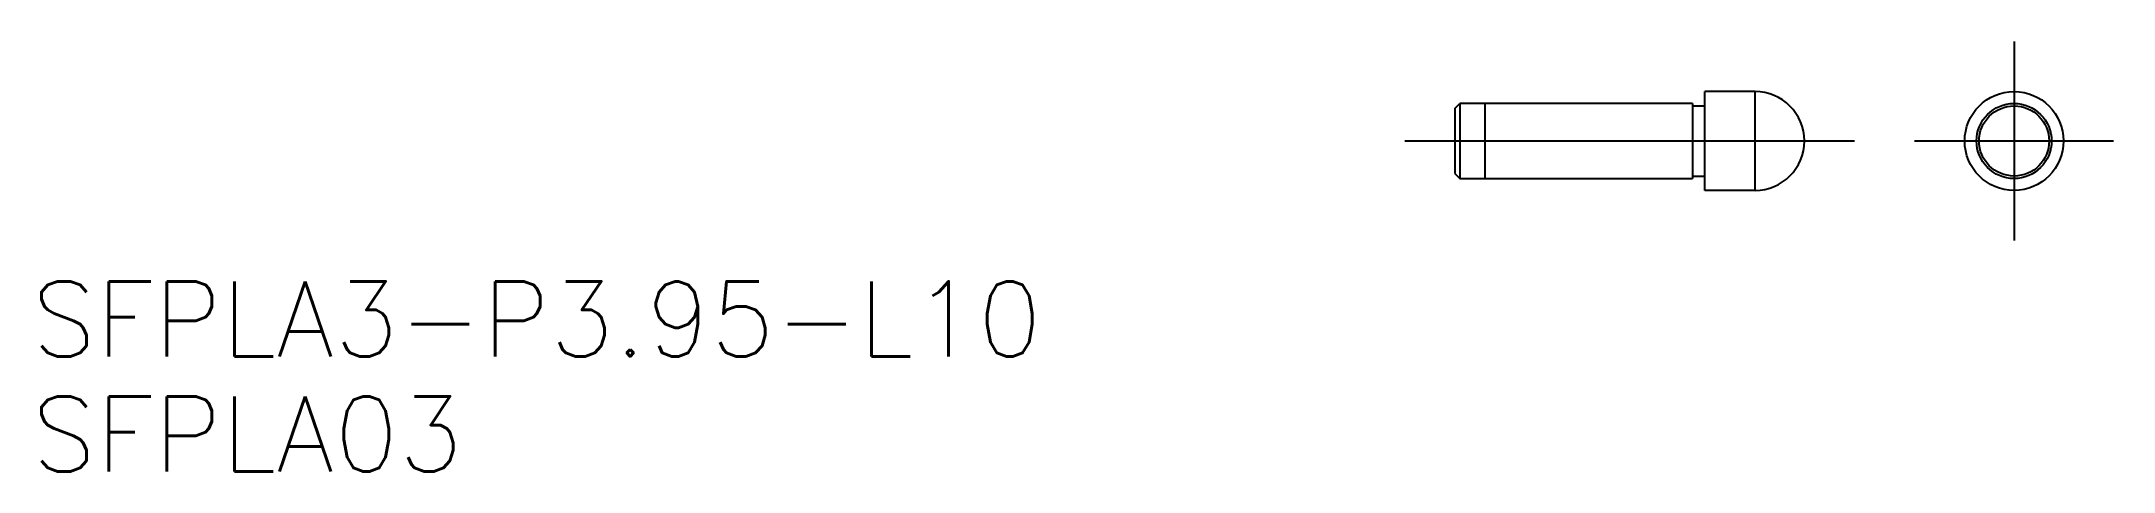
# Model space of a CAD drawing. Extents: x -56.5 to 26.3, y -13.2 to 4.
import ezdxf

# ---------------------------------------------------------------- set-up
doc = ezdxf.new("R2010")
doc.units = 0
doc.linetypes.add('CENTER', pattern=[50.8, 31.75, -6.35, 6.35, -6.35])
doc.linetypes.add('DASHED', pattern=[19.05, 12.7, -6.35])
doc.layers.get('0').update_dxf_attribs({"linetype": 'CONTINUOUS'})
doc.layers.add('CENTER', color=1, linetype='CENTER')
doc.styles.get("Standard").update_dxf_attribs({"font": 'txt.shx', "height": 3, "bigfont": 'bigfont.shx'})

# ---------------------------------------------------------------- blocks, each defined once
blk = doc.blocks.new('*U2')
at = {"color": 7, "linetype": 'CONTINUOUS'}
blk.add_text('SFPLA3-P3.95-L10', height=3, dxfattribs=at).set_placement((-56.871, -8.608))
blk = doc.blocks.new('*U3')
at = {"color": 7, "linetype": 'CONTINUOUS'}
blk.add_text('SFPLA03', height=3, dxfattribs=at).set_placement((-56.871, -13.203))

msp = doc.modelspace()

# ---------------------------------------------------------------- linework, layer by layer
at = {"color": 7, "linetype": 'CONTINUOUS'}
for p, q in [((12, 1.975), (10, 1.975)), ((10, -1.975), (10, 1.975)), ((12, -1.975), (12, 1.975)), ((0, 1.3), (0.2, 1.5)), ((0, 1.3), (0, -1.3)), ((9.5, 1.5), (0.2, 1.5)), ((0.2, 1.5), (0.2, -1.5)), ((1.2, 1.5), (1.2, -1.5)), ((9.5, 1.5), (9.5, -1.5)), ((9.5, 1.4), (10, 1.4)), ((0, -1.3), (0.2, -1.5)), ((0.2, -1.5), (9.5, -1.5)), ((9.5, -1.4), (10, -1.4)), ((12, -1.975), (10, -1.975))]:
    msp.add_line(p, q, dxfattribs=at)
msp.add_circle((22.354, 0), 1.975, dxfattribs=at)
at = {"color": 3, "linetype": 'DASHED'}
for radius in [1.5, 1.4]:
    msp.add_circle((22.354, 0), radius, dxfattribs=at)
at = {"color": 7, "linetype": 'CONTINUOUS'}
msp.add_arc((12, 0), 1.975, 270, 90, dxfattribs=at)
at = {"layer": 'CENTER', "color": 1, "linetype": 'CENTER'}
for p, q in [((22.354, 3.975), (22.354, -3.975)), ((-2, 0), (15.975, 0)), ((18.379, 0), (26.329, 0))]:
    msp.add_line(p, q, dxfattribs=at)

# ---------------------------------------------------------------- block references
at = {"color": 7, "linetype": 'CONTINUOUS'}
for name in ['*U2', '*U3']:
    msp.add_blockref(name, (0, 0), dxfattribs=at)

doc.saveas('drawing.dxf')
